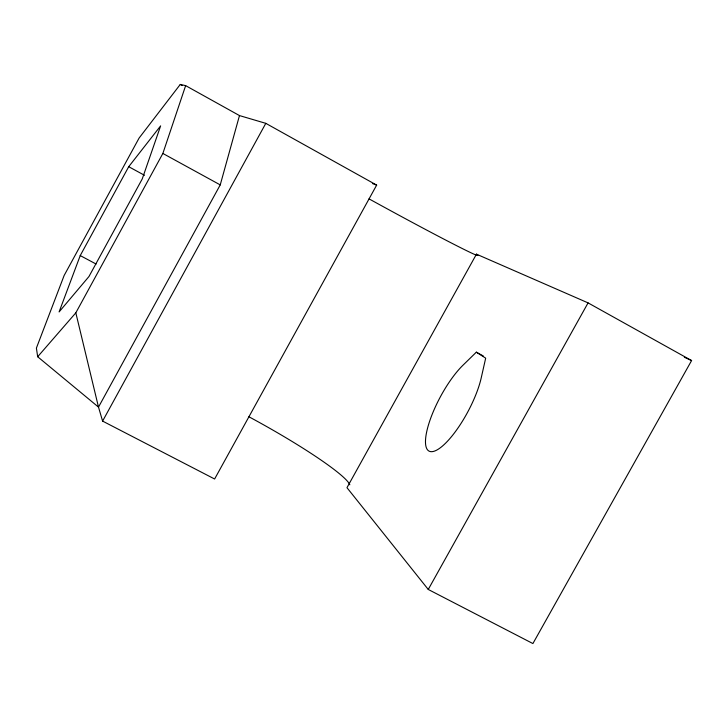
<?xml version="1.0" encoding="UTF-8"?>
<svg xmlns="http://www.w3.org/2000/svg" width="728" height="728" viewBox="0 0 728 728"><rect width="100%" height="100%" fill="white"/><g stroke="black" fill="none" stroke-linecap="round" stroke-linejoin="round"><path stroke-width="1.09" d="M185.649 85.64L162.863 153.453L75.821 312.831L98.498 407.116L220.238 184.894L239.476 115.579L185.649 85.64L180.262 84.439L139.094 138.065L64.146 275.475L36.4 348.084L37.674 356.747L98.498 407.116L102.603 421.103L214.614 479.006L376.658 185.103L265.802 123.341L239.476 115.579M80.235 255.583L59.095 311.93L88.962 276.522L142.242 178.933L160.633 125.871L128.719 166.703L80.235 255.583L96.087 264.036M102.603 421.103L265.802 123.341M476.458 254.163L346.974 487.687L428.255 589.462L532.905 643.561L691.6 360.56L588.069 302.884L476.458 254.163L477.95 255.301M428.255 589.462L588.069 302.884M37.674 356.747L75.821 312.831M476.33 352.179L462.853 365.347A52.953 15.643 -61.8 0 0 426.872 430.967A52.953 15.643 -61.8 0 0 445.218 443.534A52.953 15.643 -61.8 0 0 481.217 377.914L485.685 358.158L476.33 352.179L483.319 355.992M372.408 183.529L376.658 185.103M684.356 357.266L691.6 360.56M128.719 166.703L144.526 175.312M162.863 153.453L220.238 184.894M180.262 84.439L182.237 85.54M476.995 255.446A110.556 2.712 28.7 0 1 369.041 198.871M248.903 416.762A109.974 12.276 29 0 1 349.813 484.793"/></g></svg>
